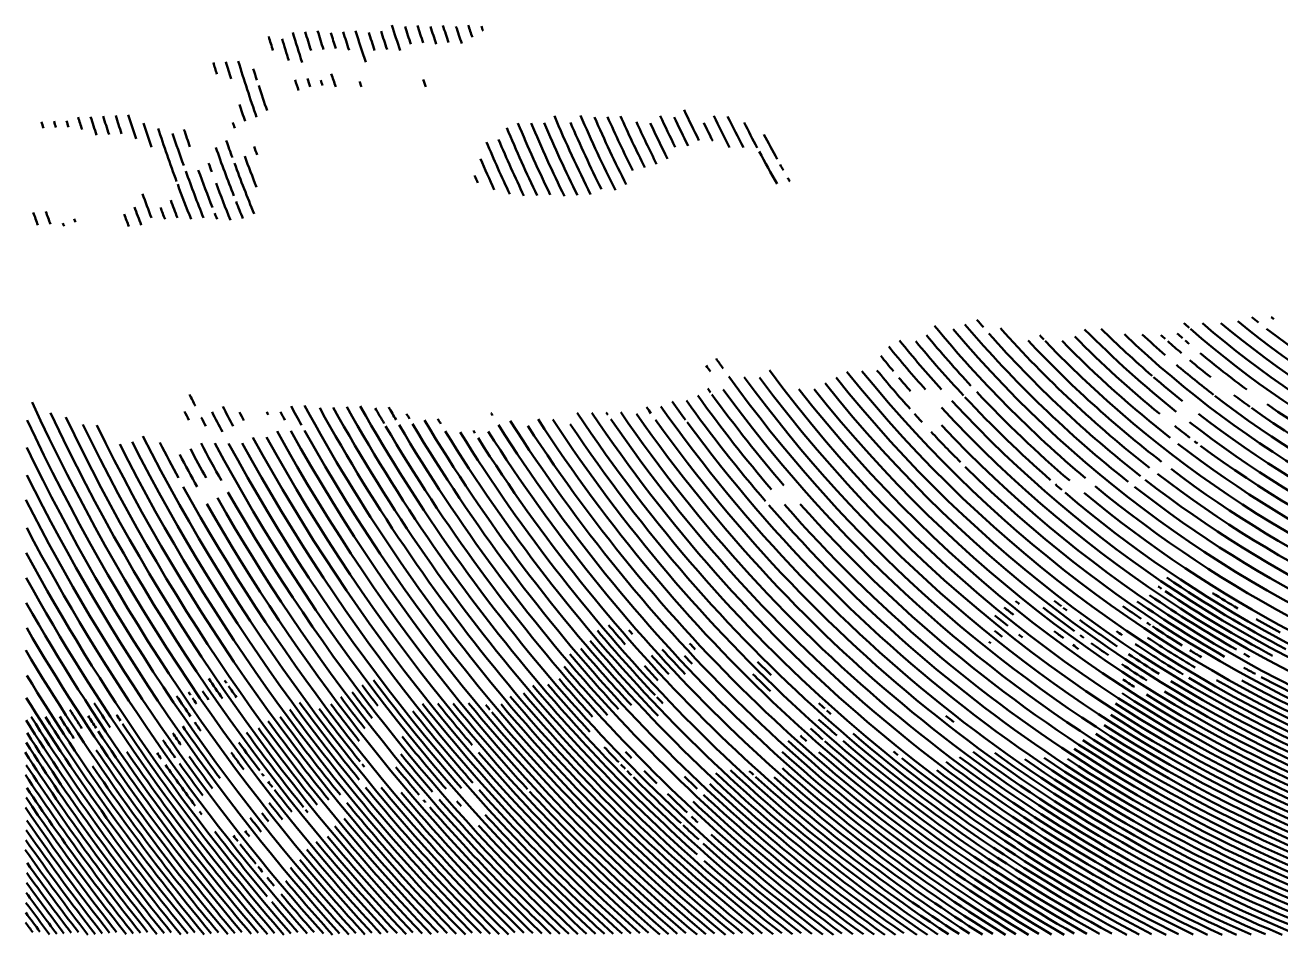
# Model space of a CAD drawing. Header units: millimetres. Extents: x -283 to 564, y -30 to 598.
# Drawn here: x -283 to 7.7, y -29.7 to 181 of the extents above; entities that cross this region are included whole.
import ezdxf

# ---------------------------------------------------------------- set-up
doc = ezdxf.new("R2010")
doc.units = ezdxf.units.MM
doc.layers.get('0').update_dxf_attribs({"lineweight": 50, "true_color": 0xffffff})

msp = doc.modelspace()

# ---------------------------------------------------------------- linework, layer by layer
for centre, radius, start, end in [((140.83, 287.84), 355.35, 197.4991, 198.5007), ((140.83, 287.84), 352.54, 197.7013, 198.4007), ((140.83, 287.84), 349.74, 197.8, 198.4994), ((140.83, 287.84), 346.94, 197.9993, 198.7016), ((140.83, 287.84), 344.13, 198.1008, 198.8002), ((140.83, 287.84), 341.33, 198.3003, 198.9997), ((140.83, 287.84), 338.53, 198.399, 198.9026), ((140.83, 287.84), 335.72, 198.5985, 198.8), ((140.83, 287.84), 383.38, 196.5991, 197.0999), ((140.83, 287.84), 380.58, 196.8013, 197.6015), ((140.83, 287.84), 377.78, 196.7013, 197.8008), ((140.83, 287.84), 374.97, 196.8, 197.4994), ((140.83, 287.84), 372.17, 196.9014, 197.6008), ((140.83, 287.84), 369.37, 197.1007, 197.6994), ((140.83, 287.84), 366.56, 197.1996, 197.899), ((140.83, 287.84), 363.76, 197.3009, 198.5011), ((140.83, 287.84), 360.95, 197.5004, 198.1998), ((140.83, 287.84), 358.15, 197.5992, 198.3014), ((140.83, 287.84), 397.4, 196.9003, 197.3003), ((140.83, 287.84), 394.6, 196.9989, 197.6004), ((140.83, 287.84), 391.79, 197.1004, 199.1007), ((140.83, 287.84), 388.99, 197.5015, 197.9015), ((140.83, 287.84), 372.17, 198.5017, 198.9997), ((140.83, 287.84), 388.99, 198.0999, 199.0007), ((140.83, 287.84), 380.58, 198.3008, 198.7009), ((140.83, 287.84), 377.78, 198.3995, 198.7017), ((140.83, 287.84), 374.97, 198.6016, 198.8002), ((140.83, 287.84), 366.56, 199.0991, 199.3005), ((140.83, 287.84), 352.54, 199.7996, 200.1018), ((140.83, 287.84), 425.44, 197.4997, 198.1012), ((140.83, 287.84), 422.63, 197.6014, 198.2), ((140.83, 287.84), 419.83, 197.7, 198.5001), ((140.83, 287.84), 394.6, 198.5012, 199.0999), ((140.83, 287.84), 327.31, 203.0012, 206.4983), ((140.83, 287.84), 321.71, 203.4, 206.802), ((140.83, 287.84), 313.29, 204.0989, 206.4993), ((140.83, 287.84), 304.88, 204.7978, 206.3029), ((140.83, 287.84), 299.28, 205.0007, 206.5003), ((140.83, 287.84), 293.67, 205.8023, 207.4025), ((140.83, 287.84), 439.45, 197.1004, 197.3004), ((140.83, 287.84), 436.65, 197.2005, 197.3991), ((140.83, 287.84), 433.85, 197.2988, 197.5003), ((140.83, 287.84), 431.04, 197.2998, 197.6999), ((140.83, 287.84), 428.24, 197.4011, 197.9998), ((140.83, 287.84), 417.03, 198.1007, 198.9008), ((140.83, 287.84), 414.22, 198.4008, 200.1997), ((140.83, 287.84), 397.4, 199.0012, 199.1998), ((140.83, 287.84), 338.53, 202.7016, 205.6), ((140.83, 287.84), 335.72, 202.6996, 205.7994), ((140.83, 287.84), 332.92, 202.899, 206.0995), ((140.83, 287.84), 330.12, 203.0984, 206.2989), ((140.83, 287.84), 324.51, 203.5027, 206.5018), ((140.83, 287.84), 318.9, 203.7, 206.7998), ((140.83, 287.84), 316.1, 203.8995, 206.4006), ((140.83, 287.84), 310.49, 204.6004, 206.5979), ((140.83, 287.84), 307.69, 204.9005, 206.6015), ((140.83, 287.84), 302.08, 205.0978, 206.5022), ((140.83, 287.84), 296.47, 205.8996, 206.8004), ((140.83, 287.84), 290.87, 206.1024, 207.7027), ((140.83, 287.84), 288.06, 206.6991, 208.0029), ((140.83, 287.84), 411.42, 198.7009, 199.8004), ((140.83, 287.84), 408.61, 198.6988, 199.3003), ((140.83, 287.84), 400.2, 199.5013, 200.1), ((140.83, 287.84), 341.33, 203.0003, 205.4006), ((140.83, 287.84), 285.26, 207.598, 208.9017), ((140.83, 287.84), 403.01, 199.6012, 201.2994), ((140.83, 287.84), 394.6, 200.0007, 200.3001), ((140.83, 287.84), 344.13, 202.9016, 205.1006), ((140.83, 287.84), 288.06, 208.1986, 209.8996), ((140.83, 287.84), 405.81, 200.0005, 200.2998), ((140.83, 287.84), 400.2, 200.3015, 202.1003), ((140.83, 287.84), 397.4, 200.2014, 201.3009), ((140.83, 287.84), 346.94, 203.4017, 204.6998), ((140.83, 287.84), 285.26, 209.1986, 209.5008), ((140.83, 287.84), 411.42, 199.999, 201.5993), ((140.83, 287.84), 408.61, 200.1005, 201.4014), ((140.83, 287.83), 349.74, 203.9014, 204.2007), ((140.83, 287.84), 285.26, 209.9032, 210.099), ((140.83, 287.84), 414.22, 200.3005, 201.5007), ((140.83, 287.84), 405.81, 200.7, 202.0009), ((140.83, 287.84), 422.63, 200.2002, 201.0003), ((140.83, 287.84), 417.03, 200.6997, 201.3012), ((140.83, 287.84), 403.01, 201.5008, 202.0995), ((140.83, 287.84), 447.86, 199.6005, 200.0006), ((140.83, 287.84), 445.06, 199.7004, 200.1005), ((140.83, 287.84), 428.24, 200.5988, 200.9989), ((140.83, 287.84), 425.44, 200.4987, 201.1002), ((140.83, 287.84), 419.83, 200.7998, 201.1998), ((140.83, 287.84), 408.61, 201.6, 201.8014), ((140.83, 287.83), 442.26, 200.2004, 200.2997), ((140.83, 287.84), 439.45, 200.2004, 200.3011), ((140.83, 287.83), 220.78, 232.1973, 232.3987), ((140.83, 287.84), 276.85, 219.5993, 229.9002), ((140.83, 287.84), 274.05, 220.3022, 277.9002), ((140.83, 287.84), 271.24, 220.5016, 231.6027), ((140.83, 287.83), 268.44, 220.7007, 221.1986), ((140.83, 287.84), 265.63, 221.8013, 232.0015), ((140.83, 287.84), 251.62, 224.8013, 231.303), ((140.83, 287.84), 248.81, 225.398, 229.1021), ((140.83, 287.84), 234.8, 228.4992, 228.902), ((140.83, 287.84), 234.8, 229.0023, 281.3015), ((140.83, 287.84), 231.99, 229.3024, 281.803), ((140.83, 287.84), 229.19, 230.1005, 281.9017), ((140.83, 287.84), 226.39, 230.7979, 282.4983), ((140.83, 287.83), 223.58, 231.2988, 231.8024), ((140.83, 287.84), 223.58, 232.4017, 256.1984), ((140.83, 287.84), 285.26, 219.1018, 222.1009), ((140.83, 287.84), 282.46, 219.5978, 222.9997), ((140.83, 287.84), 279.65, 219.702, 222.9025), ((140.83, 287.84), 268.44, 221.6019, 231.9028), ((140.83, 287.84), 262.83, 223.198, 232.3016), ((140.83, 287.84), 260.03, 223.4035, 223.7), ((140.83, 287.84), 260.03, 223.8003, 279.3), ((140.83, 287.84), 257.22, 224.4025, 231.9002), ((140.83, 287.84), 254.42, 224.7027, 230.7008), ((140.83, 287.84), 246.01, 226.4982, 280.4983), ((140.83, 287.84), 243.21, 227.2011, 228.9021), ((140.83, 287.84), 240.4, 227.999, 228.3011), ((140.83, 287.84), 240.4, 228.503, 229.4989), ((140.83, 287.84), 237.6, 228.6021, 228.9993), ((140.83, 287.84), 237.6, 229.1999, 229.5021), ((140.83, 287.84), 288.06, 219.0032, 221.5994), ((140.83, 287.84), 237.6, 230.3024, 233.5981), ((140.83, 287.84), 324.51, 214.9004, 215.2025), ((140.83, 287.84), 321.71, 214.8983, 215.4019), ((140.83, 287.84), 290.87, 219.1002, 220.001), ((140.83, 287.84), 243.21, 229.7022, 232.2984), ((140.83, 287.84), 240.4, 230.1031, 231.6026), ((140.83, 287.84), 321.71, 215.7992, 260.7014), ((140.83, 287.84), 318.9, 216.2, 264.5992), ((140.83, 287.84), 316.1, 216.6008, 277.2985), ((140.83, 287.84), 313.29, 216.5988, 275.6011), ((140.83, 287.84), 302.08, 218.5993, 276.2979), ((140.83, 287.84), 299.28, 218.698, 278.6012), ((140.83, 287.84), 296.47, 219.0988, 276.5009), ((140.83, 287.84), 293.67, 219.4995, 221.7992), ((140.83, 287.83), 290.87, 220.398, 221.1982), ((140.83, 287.84), 248.81, 229.2028, 231.2003), ((140.83, 287.83), 327.31, 215.702, 215.8978), ((140.83, 287.84), 324.51, 216.0978, 258.0009), ((140.83, 287.84), 310.49, 218.0011, 277.7029), ((140.83, 287.84), 307.69, 218.402, 275.9999), ((140.83, 287.84), 304.88, 218.5006, 278.1017), ((140.83, 287.84), 279.65, 223.2998, 229.3987), ((140.83, 287.84), 464.69, 204.7001, 222.9995), ((140.83, 287.83), 431.04, 206.5008, 206.9009), ((140.83, 287.84), 335.72, 215.3001, 216.201), ((140.83, 287.84), 332.92, 215.6003, 220.6976), ((140.83, 287.84), 330.12, 215.699, 220.4997), ((140.83, 287.84), 327.31, 215.9991, 220.6992), ((140.83, 287.84), 285.26, 222.8003, 277.2984), ((140.83, 287.84), 282.46, 223.1004, 228.7013), ((140.83, 287.84), 243.21, 232.3992, 280.6026), ((140.83, 287.84), 240.4, 233.2025, 234.2992), ((140.83, 287.84), 237.6, 235.0025, 281.2028), ((140.83, 287.84), 461.88, 205.2003, 223.4003), ((140.83, 287.84), 459.08, 205.5004, 223.7004), ((140.83, 287.84), 433.85, 206.9005, 207.1998), ((140.83, 287.84), 431.04, 207.3015, 207.6009), ((140.83, 287.84), 428.24, 207.2991, 208.0013), ((140.83, 287.84), 425.44, 207.3001, 207.9995), ((140.83, 287.84), 422.63, 207.7007, 208.0001), ((140.83, 287.84), 417.03, 208.0995, 208.2002), ((140.83, 287.84), 414.22, 208.2993, 208.6014), ((140.83, 287.84), 411.42, 208.2997, 208.9991), ((140.83, 287.84), 408.61, 208.4991, 230.8998), ((140.83, 287.84), 405.81, 208.7992, 231.4013), ((140.83, 287.84), 403.01, 209.0013, 231.9001), ((140.83, 287.84), 400.2, 209.2007, 232.4016), ((140.83, 287.84), 397.4, 209.4001, 233.0011), ((140.83, 287.84), 394.6, 209.7004, 210.299), ((140.83, 287.84), 391.79, 209.8996, 210.4004), ((140.83, 287.84), 388.99, 210.4011, 210.5997), ((140.83, 287.84), 372.17, 211.9002, 212.0009), ((140.83, 287.84), 355.35, 213.5995, 243.2993), ((140.83, 287.84), 352.54, 213.8996, 244.2009), ((140.83, 287.84), 349.74, 214.2001, 214.3008), ((140.83, 287.84), 346.94, 214.4999, 246.2), ((140.83, 287.84), 344.13, 214.8979, 247.3002), ((140.83, 287.83), 341.33, 214.9011, 215.1976), ((140.83, 287.84), 338.53, 215.2015, 249.6014), ((140.83, 287.84), 293.67, 222.1015, 222.5995), ((140.83, 287.84), 288.06, 222.7016, 280.003), ((140.83, 287.84), 248.81, 232.3025, 280.0024), ((140.83, 287.84), 240.4, 234.4002, 280.9978), ((140.83, 287.84), 467.49, 205.0994, 222.7008), ((140.83, 287.84), 456.27, 205.8998, 224.0005), ((140.83, 287.84), 453.47, 206.1006, 224.4), ((140.83, 287.84), 394.6, 210.3996, 233.4998), ((140.83, 287.84), 391.79, 210.599, 234.0992), ((140.83, 287.84), 388.99, 210.8012, 234.7015), ((140.83, 287.84), 386.19, 210.8999, 235.2002), ((140.83, 287.84), 383.38, 211.0993, 211.3007), ((140.83, 287.84), 372.17, 212.4004, 238.4996), ((140.83, 287.84), 369.37, 212.4991, 239.1998), ((140.83, 287.84), 366.56, 213.0006, 240.0007), ((140.83, 287.84), 363.76, 213.0014, 240.7009), ((140.83, 287.84), 360.95, 213.3015, 241.4989), ((140.83, 287.84), 358.15, 213.8002, 242.4005), ((140.83, 287.84), 349.74, 214.4991, 245.2005), ((140.83, 287.84), 341.33, 215.5001, 248.4004), ((140.83, 287.84), 335.72, 216.3018, 250.9982), ((140.83, 287.84), 290.87, 223.3024, 276.8997), ((140.83, 287.84), 254.42, 231.7022, 232.6981), ((140.83, 287.84), 251.62, 232.1983, 279.8981), ((140.83, 287.84), 447.86, 207.0001, 225.0995), ((140.83, 287.84), 445.06, 206.9995, 225.5003), ((140.83, 287.84), 442.26, 207.4003, 208.6005), ((140.83, 287.84), 422.63, 208.6016, 228.5992), ((140.83, 287.84), 419.83, 208.801, 229.1007), ((140.83, 287.84), 417.03, 208.7989, 229.5015), ((140.83, 287.84), 414.22, 209.0011, 230.0002), ((140.83, 287.84), 411.42, 209.2005, 230.499), ((140.83, 287.84), 383.38, 211.6001, 235.9004), ((140.83, 287.84), 380.58, 211.9002, 236.4999), ((140.83, 287.84), 377.78, 212.0994, 212.2001), ((140.83, 287.84), 377.78, 212.4017, 237.0993), ((140.83, 287.84), 374.97, 212.3997, 237.7995), ((140.83, 287.84), 293.67, 223.198, 225.1004), ((140.83, 287.83), 254.42, 232.9995, 233.2009), ((140.83, 287.84), 470.29, 205.7995, 222.4007), ((140.83, 287.84), 450.67, 206.9001, 224.7001), ((140.83, 287.84), 439.45, 207.9998, 209.1007), ((140.83, 287.84), 436.65, 207.9991, 209.0007), ((140.83, 287.84), 433.85, 207.9999, 209.3008), ((140.83, 287.84), 431.04, 208.1993, 227.3995), ((140.83, 287.84), 428.24, 208.4015, 227.8003), ((140.83, 287.84), 425.44, 208.6008, 228.2011), ((140.83, 287.84), 257.22, 232.3982, 280.0029), ((140.83, 287.84), 254.42, 233.4033, 279.5029), ((140.83, 287.84), 293.67, 225.4026, 276.801), ((140.83, 287.84), 473.1, 206.4995, 222.1006), ((140.83, 287.84), 268.44, 232.1993, 278.7018), ((140.83, 287.84), 265.63, 232.4994, 278.8005), ((140.83, 287.84), 262.83, 232.9003, 278.7984), ((140.83, 287.84), 442.26, 208.8998, 225.8004), ((140.83, 287.84), 433.85, 209.7008, 227.0015), ((140.83, 287.84), 282.46, 228.9977, 229.4005), ((140.83, 287.84), 282.46, 229.6021, 277.4027), ((140.83, 287.84), 276.85, 230.4989, 277.8015), ((140.83, 287.84), 271.24, 232, 278.301), ((140.83, 287.84), 475.9, 207.1003, 221.8005), ((140.83, 287.84), 439.45, 209.7007, 226.1998), ((140.83, 287.84), 436.65, 209.7001, 226.6007), ((140.83, 287.84), 332.92, 220.899, 252.4005), ((140.83, 287.84), 330.12, 221.2999, 254.0995), ((140.83, 287.84), 327.31, 221.7007, 255.8991), ((140.83, 287.84), 279.65, 230.2995, 277.7028), ((140.83, 287.84), 478.7, 207.8003, 221.5004), ((140.83, 287.84), 481.51, 208.3997, 221.2003), ((140.83, 287.84), 484.31, 209.0004, 220.9002), ((140.83, 287.84), 283.86, 235.8027, 242.2988), ((140.83, 287.84), 286.66, 235.6986, 235.9), ((140.83, 287.84), 286.66, 236.1014, 241.8981), ((140.83, 287.84), 281.05, 237.9996, 239.3984), ((140.83, 287.84), 487.11, 209.5998, 220.6001), ((140.84, 287.83), 309.09, 230.9971, 231.1985), ((140.83, 287.84), 303.48, 232.3032, 232.7004), ((140.83, 287.84), 292.27, 235.2997, 239.9998), ((140.83, 287.84), 289.46, 235.5998, 240.2999), ((140.83, 287.84), 314.7, 230.6999, 231.3993), ((140.83, 287.84), 311.89, 230.7984, 231.302), ((140.83, 287.84), 306.29, 232.0982, 233.7992), ((140.82, 287.84), 303.48, 232.8029, 233.0043), ((140.83, 287.84), 295.07, 234.8989, 235.9005), ((140.83, 287.84), 489.92, 210.1998, 220.3), ((140.83, 287.84), 381.98, 220.2997, 223.3016), ((140.83, 287.84), 379.18, 220.4011, 221.2991), ((140.83, 287.84), 376.37, 221.0005, 221.1992), ((140.83, 287.84), 317.5, 231.0993, 231.5022), ((140.83, 287.84), 303.48, 233.7021, 235.6996), ((140.83, 287.83), 295.07, 236.2019, 236.3977), ((140.83, 287.84), 295.07, 236.4991, 238.0994), ((140.83, 287.84), 281.05, 240.3999, 241.698), ((140.83, 287.84), 384.78, 220.3997, 223.8996), ((140.83, 287.84), 367.96, 222.7991, 223.1012), ((140.82, 287.85), 320.3, 231.2049, 231.3056), ((140.83, 287.84), 314.7, 231.9982, 232.1997), ((140.83, 287.83), 309.09, 233.1013, 233.5992), ((140.84, 287.83), 306.29, 234.0995, 234.3009), ((140.83, 287.84), 306.29, 234.7002, 235.601), ((140.83, 287.84), 300.68, 235.3, 235.6022), ((140.83, 287.84), 297.88, 236.6018, 239.1029), ((140.83, 287.84), 492.72, 210.6998, 220.0999), ((140.83, 287.84), 390.39, 220.3003, 222.8013), ((140.83, 287.84), 387.59, 220.3989, 223.0007), ((140.83, 287.84), 376.37, 222.2007, 223.1015), ((140.83, 287.84), 373.57, 222.2995, 223.4997), ((140.83, 287.83), 370.77, 222.9993, 223.3994), ((140.83, 287.84), 309.09, 234.0977, 234.3999), ((140.83, 287.84), 303.48, 236.2982, 237.8985), ((140.83, 287.84), 300.68, 236.3018, 238.8029), ((140.84, 287.83), 295.07, 238.5014, 239.1001), ((140.83, 287.84), 289.46, 240.7024, 240.999), ((140.83, 287.84), 393.2, 220.5009, 222.6999), ((140.83, 287.84), 379.18, 222.3006, 223), ((140.83, 287.83), 359.55, 224.9999, 225.6993), ((140.83, 287.84), 306.29, 236.3005, 237.5986), ((140.83, 287.84), 292.27, 241.0017, 241.6003), ((140.83, 287.84), 495.52, 211.2998, 219.7998), ((140.83, 287.84), 460.48, 214.0999, 214.8007), ((140.83, 287.84), 457.68, 214.4001, 214.5008), ((140.83, 287.84), 429.64, 216.9996, 221.2996), ((140.83, 287.84), 396, 220.7016, 222.3998), ((140.83, 287.84), 362.36, 225.201, 226.1018), ((140.83, 287.84), 309.09, 236.6993, 237.298), ((140.83, 287.84), 300.68, 239.0994, 276.1011), ((140.83, 287.84), 297.88, 240.1997, 276.1998), ((140.83, 287.84), 295.07, 241.1992, 268.3028), ((140.83, 287.84), 292.27, 241.9022, 268.3007), ((140.83, 287.83), 466.09, 214.0992, 214.1999), ((140.83, 287.84), 463.28, 214.3006, 214.6), ((140.83, 287.84), 457.68, 214.6002, 215.0002), ((140.83, 287.84), 435.25, 216.9001, 217.8989), ((140.83, 287.83), 432.44, 216.9007, 217.7009), ((140.83, 287.84), 404.41, 220.2992, 231.6997), ((140.83, 287.84), 401.61, 220.3, 228.0999), ((140.83, 287.84), 398.8, 220.6002, 222.7012), ((140.83, 287.84), 311.89, 236.9982, 275.6001), ((140.83, 287.84), 306.29, 238.4992, 272.7984), ((140.83, 287.84), 303.48, 238.5028, 272.9026), ((140.83, 287.84), 498.33, 211.7999, 219.5004), ((140.83, 287.84), 485.71, 212.9, 213.7001), ((140.83, 287.83), 468.89, 213.9996, 214.7004), ((140.83, 287.83), 466.09, 214.2996, 214.4996), ((140.83, 287.84), 446.46, 216.2005, 219.1003), ((140.83, 287.84), 440.86, 216.8008, 218.1996), ((140.83, 287.84), 438.05, 216.8002, 218.0004), ((140.83, 287.84), 424.03, 218.5007, 228.4016), ((140.83, 287.84), 421.23, 218.8007, 220.4989), ((140.83, 287.84), 418.43, 219.1009, 222.7015), ((140.83, 287.84), 415.62, 219.401, 229.7999), ((140.84, 287.83), 412.82, 219.7979, 219.9994), ((140.83, 287.84), 410.02, 220.0991, 230.6994), ((140.83, 287.84), 407.21, 220.0999, 231.2009), ((140.83, 287.83), 381.98, 223.3992, 223.7014), ((140.83, 287.84), 356.75, 227.7015, 228.0009), ((140.83, 287.84), 314.7, 237.0002, 275.3), ((140.83, 287.84), 309.09, 237.9026, 275.6988), ((140.83, 287.84), 499.73, 212.3003, 219.4), ((140.83, 287.84), 496.93, 212.5004, 219.7001), ((140.83, 287.84), 494.12, 212.6998, 213.3999), ((140.83, 287.84), 491.32, 212.6997, 213.2998), ((140.83, 287.83), 488.52, 213.0997, 213.4998), ((140.83, 287.84), 482.91, 213.5001, 213.7001), ((140.83, 287.84), 452.07, 216.2004, 219.1002), ((140.83, 287.84), 449.27, 216.1998, 224.9005), ((140.83, 287.84), 443.66, 216.7007, 218.6997), ((140.83, 287.84), 426.84, 218.4999, 221.4011), ((140.83, 287.84), 412.82, 220.1011, 230.2007), ((140.83, 287.84), 356.75, 228.1009, 228.2995), ((140.83, 287.84), 339.93, 231.7035, 232.1008), ((140.83, 287.84), 317.5, 237.103, 269.9026), ((140.83, 287.84), 501.13, 212.2999, 219.3003), ((140.83, 287.84), 488.52, 213.6, 220.5004), ((140.83, 287.84), 482.91, 213.8001, 221.0999), ((140.83, 287.84), 471.69, 214.8005, 216.5994), ((140.83, 287.84), 468.89, 214.9006, 215.1999), ((140.83, 287.84), 457.68, 216.0996, 218.9001), ((140.83, 287.84), 454.87, 216.1004, 219.0002), ((140.83, 287.83), 362.36, 228.0989, 228.7004), ((140.83, 287.84), 359.55, 228.0998, 229.0006), ((140.83, 287.84), 320.3, 237.0994, 262.4013), ((140.83, 287.84), 503.93, 212.7999, 219.0002), ((140.83, 287.84), 502.53, 212.6003, 219.0999), ((140.83, 287.84), 477.3, 214.8006, 215.4007), ((140.83, 287.84), 474.5, 214.7999, 215.2), ((140.83, 287.84), 463.28, 216.0996, 217.0997), ((140.83, 287.84), 460.48, 215.9995, 218.7007), ((140.83, 287.84), 432.44, 218.9013, 220.9995), ((140.83, 287.84), 367.96, 227.8012, 239.6016), ((140.83, 287.84), 365.16, 228.0012, 228.3006), ((140.83, 287.84), 362.36, 228.8014, 241.0999), ((140.83, 287.84), 359.55, 229.3002, 242.0015), ((140.83, 287.84), 356.75, 229.4017, 242.7996), ((140.83, 287.84), 325.91, 236.7006, 251.6009), ((140.83, 287.84), 323.11, 237.0007, 259.298), ((140.83, 287.84), 505.34, 213.0002, 218.8998), ((140.83, 287.84), 491.32, 214, 220.2003), ((140.83, 287.84), 485.71, 214.5002, 220.7998), ((140.83, 287.84), 480.1, 214.9995, 215.1996), ((140.83, 287.84), 466.09, 216.1996, 216.7997), ((140.83, 287.84), 435.25, 219.3005, 220.8001), ((140.83, 287.84), 421.23, 220.8011, 228.9003), ((140.83, 287.84), 398.8, 223.4006, 224.1), ((140.83, 287.83), 396, 223.9994, 224.2988), ((140.83, 287.84), 370.77, 227.9011, 238.9015), ((140.83, 287.84), 365.16, 228.9014, 240.299), ((140.83, 287.83), 353.95, 230.9995, 231.201), ((140.83, 287.84), 342.73, 233.4005, 247.8028), ((140.83, 287.84), 339.93, 234.0978, 248.9981), ((140.83, 287.84), 328.71, 236.602, 254.8986), ((140.83, 287.84), 506.74, 213.2999, 218.7001), ((140.83, 287.84), 494.12, 214.3, 219.9002), ((140.83, 287.84), 480.1, 215.3998, 216.8), ((140.83, 287.84), 477.3, 215.6006, 216.7001), ((140.83, 287.84), 474.5, 215.6, 216.7008), ((140.83, 287.84), 443.66, 218.8012, 218.9005), ((140.83, 287.84), 438.05, 219.4998, 220.6007), ((140.84, 287.83), 398.8, 224.1999, 224.3986), ((140.83, 287.84), 373.57, 228.3004, 238.2013), ((140.83, 287.84), 353.95, 231.3999, 243.7012), ((140.83, 287.84), 348.34, 232.8003, 245.7002), ((140.83, 287.84), 345.54, 233.1004, 246.6997), ((140.83, 287.84), 337.12, 235.1981, 250.2998), ((140.83, 287.84), 334.32, 235.8003, 251.7022), ((140.83, 287.84), 331.52, 236.5984, 253.1996), ((140.83, 287.84), 508.14, 213.4999, 218.6001), ((140.83, 287.83), 463.28, 217.1999, 217.2992), ((140.83, 287.84), 398.8, 224.5, 224.7014), ((140.83, 287.84), 398.8, 224.7994, 227.0011), ((140.83, 287.84), 396, 224.9011, 225.4998), ((140.83, 287.84), 390.39, 225.9992, 226.6007), ((140.83, 287.84), 384.78, 226.7, 235.5993), ((140.83, 287.84), 381.98, 227.0001, 236.2015), ((140.84, 287.83), 379.18, 227.5005, 227.6992), ((140.83, 287.84), 379.18, 227.8009, 236.801), ((140.83, 287.84), 376.37, 228.2997, 237.5011), ((140.83, 287.84), 351.14, 232.7016, 244.7007), ((140.83, 287.84), 509.54, 213.8, 218.5), ((140.83, 287.84), 463.28, 217.4997, 217.6997), ((140.83, 287.84), 463.28, 217.8006, 218.6008), ((140.83, 287.84), 446.46, 219.3997, 225.2999), ((140.83, 287.84), 443.66, 219.6997, 225.6), ((140.83, 287.84), 440.86, 220.1999, 226.0008), ((140.83, 287.84), 426.84, 221.7004, 228.0007), ((140.83, 287.84), 418.43, 222.7993, 229.3011), ((140.83, 287.84), 396, 226.0005, 226.9013), ((140.83, 287.84), 387.59, 226.7999, 234.9998), ((140.83, 287.84), 510.94, 214, 218.4), ((140.83, 287.84), 466.09, 217.9997, 218.5998), ((140.83, 287.84), 452.07, 219.3996, 224.6004), ((140.83, 287.84), 438.05, 220.8016, 220.9009), ((140.83, 287.84), 435.25, 221.0994, 226.801), ((140.83, 287.84), 432.44, 221.5005, 221.6991), ((140.83, 287.84), 393.2, 226.8012, 233.8009), ((140.83, 287.84), 390.39, 226.8999, 234.4004), ((140.83, 287.84), 512.35, 214.2, 218.1999), ((140.83, 287.84), 480.1, 217, 217.1008), ((140.83, 287.84), 471.69, 217.9998, 218.5006), ((140.83, 287.84), 468.89, 218.0999, 218.4007), ((140.82, 287.85), 460.48, 218.8019, 218.9026), ((140.83, 287.84), 454.87, 219.6995, 224.1995), ((140.83, 287.84), 438.05, 221.1001, 226.4003), ((140.83, 287.84), 429.64, 222.3991, 227.5999), ((140.83, 287.83), 396, 227.0995, 227.3988), ((140.83, 287.84), 515.15, 214.7, 218.0002), ((140.83, 287.84), 513.75, 214.5, 218.0999), ((140.83, 287.84), 480.1, 217.6994, 220.0005), ((140.83, 287.84), 474.5, 218.2002, 218.4002), ((140.83, 287.84), 457.68, 219.7002, 223.8995), ((140.83, 287.84), 432.44, 222.499, 227.1991), ((140.83, 287.84), 398.8, 227.0992, 227.8014), ((140.83, 287.84), 516.55, 214.9, 217.9001), ((140.83, 287.83), 477.3, 218.0998, 218.2999), ((140.83, 287.84), 477.3, 218.3996, 219.1004), ((140.83, 287.84), 463.28, 219.7001, 223.1999), ((140.83, 287.84), 460.48, 219.8002, 223.5), ((140.83, 287.84), 398.8, 227.9999, 232.7), ((140.83, 287.84), 396, 228.0006, 233.2994), ((140.83, 287.84), 517.95, 215.1, 217.8), ((140.83, 287.84), 466.09, 219.7007, 222.8998), ((140.83, 287.84), 519.35, 215.4, 217.6), ((140.83, 287.84), 477.3, 219.2004, 219.4004), ((140.83, 287.84), 471.69, 219.7999, 222.2996), ((140.83, 287.84), 468.89, 219.8007, 222.5998), ((140.83, 287.84), 401.61, 228.3992, 232.2012), ((140.83, 287.84), 520.76, 215.6, 217.5), ((140.83, 287.84), 477.3, 219.6003, 219.901), ((140.83, 287.84), 474.5, 220.0005, 221.9994), ((140.83, 287.84), 523.56, 216, 217.3), ((140.83, 287.84), 522.16, 215.8, 217.3999), ((140.83, 287.84), 477.3, 220.1999, 221.6001), ((140.83, 287.84), 524.96, 216.2001, 217.2001), ((140.83, 287.84), 480.1, 220.2005, 221.3), ((140.83, 287.84), 526.36, 216.3999, 216.9999), ((140.83, 287.84), 527.76, 216.6003, 216.9002)]:
    msp.add_arc(centre, radius, start, end)

doc.saveas('drawing.dxf')
